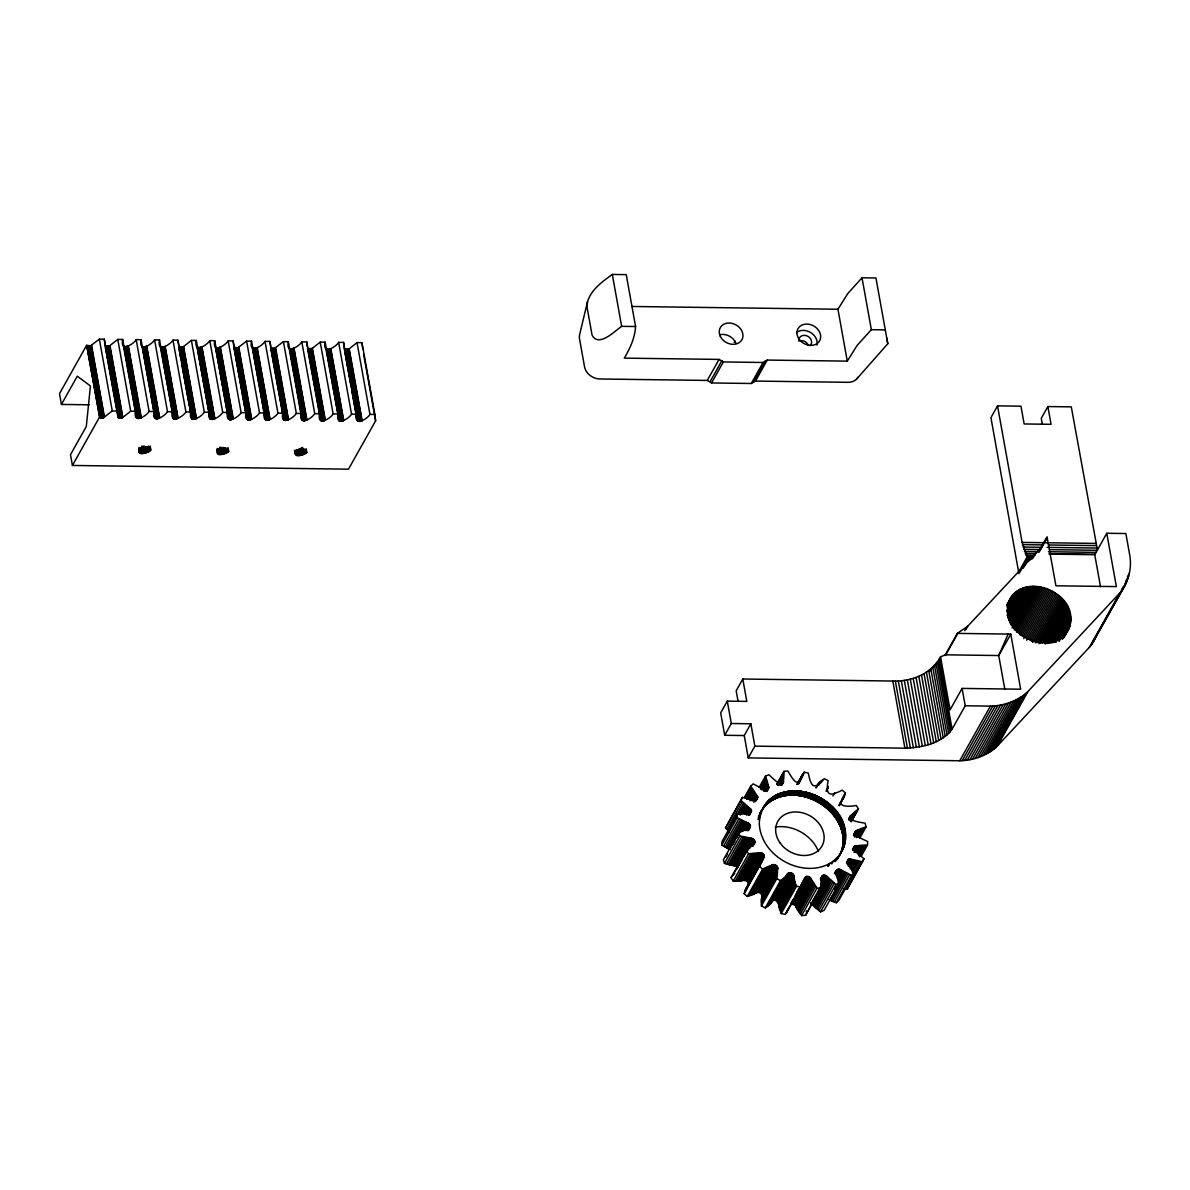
<?xml version="1.0" encoding="UTF-8"?>
<svg xmlns="http://www.w3.org/2000/svg" width="1190" height="1190" viewBox="0 0 1190 1190"><rect width="100%" height="100%" fill="white"/><g stroke="black" fill="none" stroke-linecap="round" stroke-linejoin="round"><path stroke-width="1.5" d="M761.035 811.402C786.917 771.492 859.582 811.803 839.828 854.911M845.555 836.749C847.518 790.963 763.534 768.725 759.279 822.84C759.726 845.926 780.566 864.446 802.462 867.778C812.963 869.473 824.373 867.703 833.074 861.322C836.957 858.481 840.17 854.732 842.327 850.434C844.35 847.771 848.068 829.921 843.189 841.27M776.698 784.18L783.913 771.328L787.884 771.031C794.98 783.124 798.564 788.226 804.172 772.191L808.278 773.039C811.089 787.036 813.9 790.532 824.268 778.677L828.091 780.595C825.503 795.679 829.252 796.809 842.223 790.145L845.391 792.942L839.456 805.526M783.913 771.328C784.493 789.848 779.108 784.24 768.918 774.764L765.468 776.163C772.057 793.566 766.539 791.305 753.24 783.853L750.637 786.248C761.422 800.498 758.67 801.911 742.367 797.434L740.864 800.573C753.924 810.925 755.442 814.153 737.369 814.153L737.131 817.753C750.548 823.867 756.513 826.976 738.737 832.405L739.778 836.079C750.697 837.448 761.645 840.438 747.32 849.02L731.017 877.699L733.233 881.106C746.978 879.321 752.883 879.529 744.107 893.645L747.29 896.442C760.261 889.778 763.995 890.908 761.407 905.992L765.244 907.925L770.525 903.76L787.259 874.07C795.277 868.67 793.626 882.459 796.556 886.223L800.662 887.086C806.24 870.931 809.988 876.346 816.95 888.231L820.922 887.948C820.297 869.741 825.696 874.829 835.916 884.512L839.366 883.099C832.777 865.71 838.295 867.971 851.594 875.409L854.197 873.014C843.413 858.764 846.164 857.365 862.467 861.843L863.97 858.689C850.909 848.336 849.392 845.108 867.465 845.108L867.703 841.523C854.286 835.41 848.321 832.286 866.097 826.871L865.056 823.183C851.386 820.847 844.141 819.553 858.481 808.888L856.264 805.481C850.24 806.761 834.74 807.519 843.546 798.267M761.407 905.992L776.743 878.666C779.331 863.583 775.582 862.452 762.611 869.131L747.29 896.442M1070.792 620.54C1073.514 586.581 1011.991 570.412 1007.499 608.626C1004.777 642.585 1066.3 658.754 1070.792 620.54L1059.055 641.44M788.955 907.36L785.326 914.396L781.22 913.548C780.149 908.312 776.639 893.482 770.525 903.76M730.407 849.645L721.795 845.064L722.033 841.479L737.369 814.153M847.28 361.135L837.953 309.236L847.83 293.484L862.021 277.805L875.944 277.984L887.785 343.761L856.741 378.926A14.176 11.513 29.3 0 1 847.949 382.317L755.471 381.068L751.307 383.492L711.531 382.957L707.277 380.428L600.028 378.985A14.176 11.513 29.3 0 1 589.972 375.356A13.849 11.245 29.3 0 1 584.543 366.817L579.53 338.897A13.849 11.245 29.3 0 1 579.709 334.33L587.518 301.68C591.296 289.393 602.438 281.613 612.314 274.444L626.238 274.637L635.579 326.521C634.939 337.901 630.001 348.477 624.274 358.13L719.072 359.41L723.327 361.953L763.102 362.489L767.267 360.064L847.28 361.135L857.157 345.383L871.363 329.69L885.286 329.883M806.329 912.165L806.493 910.826M744.107 893.645L759.443 866.32C768.205 851.981 762.463 852.114 748.57 853.78L746.353 850.374L747.32 849.02M587.518 301.68L587.057 307.243L592.085 335.163C598.749 347.882 615.126 330.656 621.656 326.343L635.579 326.521M1124.937 585.554L1090.575 645.991L997.324 746.1C987.417 755.65 973.361 760.425 959.75 760.752L748.257 757.911L754.862 746.145L904.906 748.168C921.863 747.707 941.528 743.601 952.104 729.143L965.224 705.774L990.407 706.116C1004.033 705.789 1018.075 701.014 1027.982 691.464L1119.879 592.932C1128.269 583.04 1131.764 569.222 1129.979 556.459L1125.859 533.537L1106.774 533.284L1094.755 554.719L1100.512 586.7M790.904 903.775L795.307 905.248L801.614 915.556L805.585 915.259L821.368 886.327M738.038 701.118L736.179 690.795L742.783 679.014L892.827 681.037C911.421 681.84 931.428 673.823 940.531 656.835L945.321 654.827L957.34 633.392L967.753 626.208L1040.952 547.727L1047.096 537.166L1055.932 585.792L1116.369 586.596L1106.774 533.284M758.908 815.879L758.595 816.771L761.258 811.684M150.595 450.281C141.922 437.905 130.112 462.151 150.595 450.281L149.94 446.681M228.703 451.322C219.555 438.694 208.726 463.237 228.703 451.322L228.049 447.723M306.812 452.379C297.664 439.75 286.85 464.293 306.812 452.379L306.172 448.779M787.259 874.07L785.192 877.164L780.566 880.6L765.244 907.925M1096.332 635.624L1093.104 642.288M940.531 656.835L950.066 709.85L962.1 688.415L1020.678 689.203L1010.786 634.196L1008.123 634.077L998.737 655.541L1004.821 689.322M729.202 831.825L725.528 827.898L742.367 797.434M843.427 888.841L847.146 889.153L863.97 858.689M759.875 813.588L760.589 812.205M839.53 855.461L837.567 858.615M61.434 404.436L77.276 376.219L90.425 385.962L86.32 426.451L70.478 454.684L72.426 465.454L348.492 469.172L375.609 420.829L374.895 414.477L369.956 414.403C367.368 418.984 353.475 427.522 356.479 414.224L351.541 414.165C348.968 418.731 335.074 427.27 338.079 413.971L333.141 413.912C330.567 418.493 316.659 427.017 319.679 413.733L314.74 413.659C312.152 418.24 298.259 426.779 301.263 413.48L296.325 413.421C293.752 417.988 279.858 426.526 282.863 413.242L277.925 413.168C275.351 417.749 261.443 426.288 264.463 412.989L259.524 412.93C256.951 417.497 243.043 426.035 246.047 412.737L241.124 412.677C238.536 417.259 224.642 425.782 227.647 412.499L222.709 412.424C220.135 417.006 206.242 425.544 209.247 412.246L204.308 412.186C201.735 416.753 187.827 425.291 190.846 411.993L185.908 411.933C183.32 416.515 169.426 425.053 172.431 411.755L167.493 411.68C164.919 416.262 151.026 424.8 154.031 411.502L149.092 411.443C146.519 416.009 132.611 424.547 135.63 411.264L130.692 411.19L122.585 417.601L118.658 417.958L104.304 339.209L99.365 339.15L90.574 345.844L86.617 345.323L59.5 393.652L61.434 404.436L89.235 404.808M72.426 465.454L99.544 417.125L103.5 417.645L112.277 410.952L117.215 411.011L118.658 417.958M707.277 380.428L719.072 359.41M710.177 381.529L721.973 360.511M734.126 342.363L734.84 341.099C731.82 336.458 726.079 333.691 720.575 334.539M711.531 382.957L723.327 361.953M751.307 383.492L763.102 362.489M753.344 382.109L765.125 361.091M755.471 381.068L767.267 360.064M742.783 679.014L746.814 701.401L727.283 701.133L720.679 712.899L724.71 735.271L744.241 735.539L750.845 723.773L731.314 723.505L724.71 735.271M725.528 827.898L740.864 800.573M744.315 797.493L750.637 786.248M726.822 829.415L742.158 802.09M745.981 797.612L751.396 787.973M728.042 830.724L743.378 803.399M746.755 799.13L752.169 789.491M721.795 845.064L737.131 817.753M739.124 814.153L744.524 804.5M748.436 798.832L752.943 790.8M740.165 815.061L745.58 805.407M750.072 798.341L753.687 791.915M723.475 846.239L738.812 818.913M742.902 812.577L746.502 806.136M749.849 800.855L754.356 792.823M743.691 813.127L747.305 806.701M725.037 847.206L740.359 819.88M751.351 799.977L754.966 793.552M744.33 813.529L747.93 807.103M759.146 787.423L765.468 776.163M751.857 800.513L755.457 794.087M744.791 813.796L748.406 807.37M745.089 813.945L748.793 807.564L745.178 813.99M752.229 800.885L755.843 794.459M753.463 799.561L756.081 794.667M760.217 787.572L765.631 777.933M726.45 847.994L741.787 820.669M746.755 812.681L749.447 807.861M754.029 800.007L756.736 795.188M760.47 789.149L765.884 779.51M746.457 814.674L750.057 808.248M753.597 802.149L757.197 795.723M727.715 848.604L743.036 821.293M746.978 815.165L750.593 808.739M754.862 801.123L757.569 796.303M761.689 788.94L766.196 780.893M755.1 801.733L757.807 796.913M728.801 849.08L744.122 821.755M748.317 814.109L751.024 809.289M756.111 800.751L757.911 797.538M762.046 790.13L766.553 782.098M738.737 832.405L723.416 859.73L724.442 863.405L738.544 866.766M748.629 814.704L751.336 809.884M730.601 847.816L745.029 822.097M748.822 815.329L751.53 810.509M763.311 789.535L766.925 783.109M725.766 857.172L727.566 853.959M732.981 844.32L734.78 841.107M736.58 837.894L740.195 831.453M749.7 814.942L751.574 811.119M740.329 831.959L745.743 822.32M763.668 790.353L767.267 783.927M741.742 830.501L746.249 822.454M763.98 790.978L767.595 784.552M746.561 822.528L742.054 830.561L746.665 822.543M764.233 791.424L767.833 784.998M765.304 790.071L768.011 785.251M724.442 863.405L739.778 836.079M742.857 830.68L747.365 822.647M765.363 790.16L768.071 785.341M765.765 790.725L768.472 785.906M744.434 829.311L748.049 822.885M766.062 791.32L768.77 786.501M745.074 829.638L748.688 823.212M767.134 790.339L768.933 787.125M726.361 864.104L741.697 836.778M767.044 791.543L768.963 787.75M745.654 830.07L749.269 823.644M746.145 830.59L749.76 824.164M747.439 829.549L750.146 824.73M728.102 864.639L743.423 837.314M747.707 830.159L750.414 825.339M747.841 830.784L750.548 825.964M748.614 830.382L750.414 827.169M729.634 865.026L744.97 837.715M760.157 813.038L763.876 806.404M730.987 865.294L746.309 837.983M759.488 814.436L765.289 804.351M763.117 808.308L766.241 803.131M758.298 817.649L760.856 812.859M764.084 807.088L767.074 802.179M777.159 784.195L783.466 772.95M758.744 817.456L760.484 814.049M764.917 806.151L767.714 801.495M732.118 865.457L747.454 838.147M758.521 818.378L760.231 814.957M765.572 805.466L768.368 800.825M777.754 784.076L783.169 774.437M758.313 819.3L760.023 815.879M766.241 804.812L769.052 800.171M758.253 819.613L759.83 816.801M766.925 804.157L769.528 799.754M777.591 785.415L783.005 775.761M767.401 803.741L770.004 799.338M733.04 865.547L748.376 838.236M767.892 803.339L770.748 798.728M778.424 784.984L782.946 776.951M768.636 802.729L771.239 798.341M733.769 865.576L749.09 838.266M769.142 802.343L771.492 798.148M779.346 784.374L782.961 777.948M769.394 802.149L772.013 797.761M734.275 865.576L749.596 838.251M769.915 801.777L772.533 797.389M779.42 785.207L783.02 778.781M734.572 865.547L749.998 838.221M770.451 801.42L773.069 797.032M770.986 801.063L773.336 796.854M780.417 784.255L783.124 779.435M771.254 800.885L773.887 796.512M780.521 784.716L783.213 779.896M735.331 865.457L750.667 838.132M771.804 800.543L774.437 796.17M780.625 785.088L783.332 780.268M772.355 800.216L774.72 796.006M736.015 865.487L751.351 838.162M772.637 800.052L775.285 795.693M781.741 784.106L783.541 780.893M773.217 799.74L775.568 795.53M773.5 799.576L775.85 795.381M781.83 784.731L783.63 781.518M736.714 865.651L752.05 838.325M773.783 799.427L776.43 795.069M781.77 785.326L783.57 782.113M774.378 799.13L776.728 794.92M774.66 798.981L777.025 794.786M737.384 865.918L752.72 838.593M774.958 798.847L777.62 794.504M775.568 798.564L777.918 794.355M748.272 847.86L732.936 875.186L734.721 873.46M775.865 798.431L778.23 794.221M738.008 866.29L753.33 838.98M776.178 798.297L778.528 794.087M736.565 869.414L741.98 859.76M743.78 856.547L749.194 846.908M776.475 798.163L779.138 793.834M747.35 850.954L750.057 846.135M777.1 797.91L779.45 793.715M748.465 849.08L753.88 839.441M777.397 797.791L779.762 793.596M777.71 797.672L780.075 793.477M1049.55 549.661L1097.492 550.301L1071.283 406.861L1047.869 406.549L1051.068 424.309L1024.144 423.952L1020.946 406.177L997.532 405.864L990.928 417.63L1018.952 573.803M749.715 848.291L754.326 839.976M778.037 797.553L780.387 793.358M778.349 797.449L780.7 793.239M778.662 797.33L781.339 793.016M751.961 845.391L754.668 840.571M779.301 797.121L781.666 792.912M779.629 797.017L781.979 792.808M752.184 846.016L754.891 841.196M779.941 796.913L782.306 792.704M753.166 845.034L754.966 841.806M780.268 796.809L782.633 792.614M733.233 881.106L748.57 853.78M753.106 845.629L754.921 842.416M780.595 796.72L782.961 792.51M752.928 846.194L754.728 842.981M780.923 796.631L783.288 792.421M781.25 796.527L783.615 792.332M781.592 796.452L783.942 792.243M781.919 796.363L784.269 792.153M782.246 796.274L784.612 792.079M782.589 796.199L784.939 791.99M735.197 881.269L750.518 853.944M782.916 796.125L785.281 791.915M783.258 796.05L785.608 791.841M783.6 795.976L785.95 791.766M783.927 795.902L786.293 791.707M784.269 795.842L786.635 791.633M784.612 795.783L786.977 791.573M736.922 881.314L752.259 854.004M784.954 795.723L787.319 791.514M785.296 795.664L787.661 791.454M785.653 795.604L788.003 791.409M785.995 795.56L788.345 791.35M786.337 795.5L788.702 791.305M738.455 881.284L753.776 853.959M786.694 795.456L789.044 791.261M787.036 795.411L789.401 791.216M787.378 795.366L789.743 791.172M739.749 881.165L755.07 853.855M787.735 795.337L790.101 791.127M788.092 795.292L790.443 791.097M788.434 795.262L790.8 791.067M788.791 795.232L791.157 791.038M740.82 881.016L756.156 853.706M789.149 795.203L791.499 791.008M789.505 795.188L791.856 790.978M741.682 880.838L757.019 853.527M789.863 795.158L792.213 790.963M742.337 880.674L757.673 853.349M790.22 795.143L792.57 790.934M790.577 795.128L792.927 790.919M742.783 880.511L758.461 853.052L743.14 880.377M790.934 795.113L793.284 790.919M796.928 784.403L802.343 774.764M797.285 784.284L803.161 773.515M743.691 880.094L759.027 852.784M791.291 795.098L793.641 790.904M797.865 783.436L804.172 772.191M791.648 795.098L793.998 790.889M797.836 784.046L800.543 779.227M744.33 879.945L759.651 852.62M792.005 795.098L794.37 790.889M798.654 783.243L800.468 779.941M792.361 795.084L794.727 790.889M798.654 783.868L800.468 780.655M745 879.901L760.336 852.59M792.718 795.084L795.084 790.889M793.09 795.098L795.441 790.889M745.699 879.99L761.035 852.665M793.447 795.098L795.812 790.904M793.819 795.113L796.17 790.904M746.383 880.198L761.719 852.873M794.176 795.113L796.541 790.919M794.533 795.128L796.898 790.934M794.905 795.158L797.255 790.948M747.037 880.511L762.374 853.185M795.262 795.173L797.627 790.963M747.632 880.927L762.968 853.602M795.634 795.203L797.984 790.993M795.991 795.218L798.356 791.023M748.138 881.418L763.474 854.108M796.363 795.247L798.713 791.053M796.72 795.277L799.085 791.082M797.092 795.322L799.442 791.112M748.555 881.983L763.876 854.658M797.449 795.351L799.814 791.157M748.837 882.593L764.173 855.268M797.821 795.396L800.186 791.186M745.446 889.346L761.779 860.177M744.955 890.566L764.337 855.893M798.193 795.441L800.543 791.231M744.509 891.994L764.367 856.517M798.55 795.485L800.915 791.276M748.317 885.42L764.248 857.098M798.921 795.53L801.272 791.32M799.278 795.575L801.644 791.38M799.65 795.634L802.015 791.424M800.022 795.693L802.372 791.484M800.379 795.753L802.744 791.543M800.751 795.812L803.101 791.603M801.123 795.872L803.473 791.677M801.48 795.946L803.845 791.737M801.852 796.006L804.202 791.811M802.209 796.08L804.574 791.886M802.581 796.155L804.931 791.96M802.952 796.244L805.303 792.034M803.309 796.318L805.675 792.109M803.681 796.408L806.032 792.198M804.038 796.482L806.404 792.287M804.41 796.571L806.761 792.376M749.09 896.055L764.426 868.745M804.767 796.675L807.132 792.466M805.139 796.764L807.489 792.555M805.496 796.854L807.861 792.659M750.667 895.624L766.003 868.298M805.853 796.958L808.218 792.763M806.225 797.062L808.575 792.852M806.582 797.166L808.947 792.957M752.02 895.148L767.357 867.822M806.954 797.27L809.304 793.075M807.311 797.389L809.661 793.18M753.151 894.672L768.472 867.361M807.668 797.493L810.033 793.299M808.025 797.612L810.39 793.403M754.058 894.211L769.38 866.9M808.382 797.731L810.747 793.522M754.772 893.794L770.094 866.484M808.754 797.85L811.104 793.656M755.293 893.437L770.614 866.112M755.635 893.155L771.224 865.591M809.111 797.969L811.461 793.775M756.305 892.485L771.641 865.16M809.468 798.103L811.818 793.894M756.825 892.143L772.146 864.818M809.825 798.222L812.175 794.027M757.405 891.92L772.741 864.595M810.182 798.356L812.532 794.161M815.983 787.869L818.497 783.436M816.28 787.646L818.988 782.827M758.06 891.801L773.396 864.49M810.539 798.49L812.889 794.295M817.827 785.311L819.642 782.098M818.675 784.522L820.475 781.309M758.744 891.816L774.08 864.505M810.881 798.624L813.246 794.429M811.238 798.773L813.603 794.563M818.809 785.281L821.516 780.462M759.443 891.95L774.779 864.639M811.595 798.907L813.96 794.712M811.952 799.055L814.302 794.846M820.981 782.782L822.781 779.569M760.127 892.202L775.449 864.877M812.294 799.204L814.659 794.994M812.651 799.353L815.016 795.143M760.752 892.559L776.088 865.234M812.993 799.502L815.358 795.292M813.35 799.65L815.715 795.456M761.317 893.006L776.654 865.695M813.692 799.814L816.057 795.604M814.049 799.963L816.4 795.768M761.793 893.541L777.115 866.216M814.391 800.126L816.742 795.932M814.734 800.29L817.099 796.095M762.15 894.121L777.486 866.796M815.076 800.454L817.441 796.259M762.388 894.731L777.725 867.406M815.418 800.632L817.783 796.422M762.507 895.356L777.829 868.031M762.478 895.966L777.799 868.641M815.76 800.796L818.125 796.601M761.704 897.781L777.65 869.221M816.102 800.974L818.467 796.764M761.526 898.361L776.862 871.05M761.347 899.149L776.683 871.824M816.444 801.153L818.809 796.943M761.198 900.116L776.534 872.806M816.786 801.331L819.136 797.121M761.109 901.291L776.445 873.981M817.114 801.51L819.479 797.3M817.456 801.688L819.806 797.479M761.094 902.66L776.43 875.349M817.783 801.867L820.148 797.672M818.125 802.06L820.475 797.85M761.184 904.236L776.52 876.911M818.452 802.253L820.817 798.044M818.78 802.447L821.145 798.237M819.107 802.64L821.472 798.431M826.5 789.684L828.3 786.471M819.449 802.834L821.799 798.624M826.351 790.651L828.151 787.438M819.761 803.027L822.126 798.832M826.172 791.439L827.972 788.226M820.089 803.235L822.454 799.025M820.416 803.428L822.781 799.234M820.743 803.637L823.093 799.427M821.055 803.845L823.42 799.635M821.383 804.053L823.733 799.844M821.695 804.261L824.06 800.067M822.007 804.485L824.373 800.275M822.335 804.693L824.685 800.498M822.647 804.916L824.997 800.706M822.945 805.139L825.31 800.93M823.257 805.347L825.622 801.153M766.717 907.018L782.053 879.693M823.569 805.585L825.934 801.376M823.882 805.809L826.232 801.599M1047.869 406.549L1041.265 418.315L1042.232 423.64M767.981 906.125L783.318 878.815M824.179 806.032L826.544 801.822M824.477 806.27L826.842 802.06M769.023 905.278L784.359 877.967M769.87 904.489L785.192 877.164M824.789 806.493L827.139 802.298M825.087 806.731L827.437 802.521M771.016 903.15L788.048 873.192M825.384 806.969L827.734 802.759M773.262 900.205L788.598 872.895M825.682 807.207L828.032 802.997M773.887 900.027L789.223 872.716M825.964 807.445L828.329 803.235M826.262 807.683L828.627 803.488M774.556 899.967L789.892 872.642M832.926 796.006L834.74 792.793M826.544 807.921L828.909 803.726M775.255 900.027L790.577 872.716M826.842 808.174L829.192 803.964M827.124 808.427L829.49 804.217M775.939 900.205L791.276 872.895M827.407 808.664L829.772 804.47M827.69 808.917L830.055 804.723M776.609 900.503L791.93 873.192M827.972 809.17L830.337 804.976M828.255 809.423L830.605 805.228M777.204 900.904L792.54 873.579M828.523 809.691L830.888 805.481M828.805 809.944L831.155 805.734M777.739 901.38L793.075 874.07M829.073 810.197L831.438 806.002M778.171 901.931L793.507 874.62M829.341 810.464L831.706 806.255M829.609 810.732L831.974 806.523M778.483 902.526L793.819 875.215M829.876 811L832.241 806.79M830.144 811.253L832.494 807.058M778.677 903.15L794.013 875.84M778.736 903.775L794.057 876.45M830.397 811.52L832.762 807.326M778.617 904.727L793.983 877.06M830.665 811.803L833.015 807.593M778.617 905.188L793.953 877.878M830.918 812.071L833.283 807.861M778.662 905.843L793.998 878.518M831.17 812.339L833.536 808.144M831.423 812.621L833.788 808.412M778.781 906.676L794.117 879.351M831.676 812.889L834.041 808.694M831.929 813.172L834.279 808.962M778.989 907.687L794.325 880.377M832.167 813.454L834.532 809.245M832.42 813.722L834.77 809.527M779.316 908.892L794.652 881.582M832.658 814.005L835.008 809.81M832.896 814.287L835.246 810.093M833.134 814.585L835.484 810.375M779.777 910.276L795.113 882.965M841.791 799.382L845.391 792.942M833.357 814.867L835.722 810.658M839.381 804.38L841.181 801.168M833.595 815.15L835.96 810.955M839.218 805.362L845.004 794.593M833.818 815.448L836.183 811.238M839.129 805.66L844.543 796.021M834.056 815.73L836.406 811.535M780.417 911.837L795.738 884.512M834.279 816.028L836.63 811.818M834.502 816.31L836.853 812.116M834.711 816.608L837.076 812.413M834.934 816.905L837.284 812.696M835.142 817.203L837.507 812.993M781.22 913.548L796.556 886.223M835.365 817.5L837.715 813.291M835.573 817.798L837.924 813.603M835.782 818.095L838.132 813.9M835.975 818.408L838.34 814.198M836.183 818.705L838.534 814.495M836.377 819.003L838.742 814.808M836.57 819.315L838.935 815.105M836.763 819.613L839.129 815.418M836.957 819.925L839.322 815.715M796.631 892.783L798.431 889.555M803.845 879.916L805.645 876.703M837.15 820.237L839.5 816.028M790.829 903.701L792.644 900.22M795.351 895.401L804.366 879.232M837.329 820.535L839.694 816.34M790.77 904.147L793.596 898.956M794.37 897.721L806.225 876.45M837.522 820.847L839.872 816.652M785.326 914.396L804.157 880.645M837.701 821.159L840.051 816.95M786.337 913.072L806.865 876.316M837.879 821.472L840.229 817.262M792.228 903.627L807.549 876.316M838.043 821.784L840.408 817.575M838.221 822.097L840.586 817.887M838.385 822.409L840.75 818.199M792.912 903.731L808.248 876.42M838.563 822.721L840.914 818.527M838.727 823.034L841.077 818.839M793.596 903.969L808.932 876.643M838.876 823.361L841.241 819.151M839.039 823.673L841.404 819.464M839.203 823.986L841.553 819.791M794.236 904.296L809.572 876.985M839.352 824.313L841.702 820.103M839.5 824.625L841.851 820.431M794.816 904.742L810.152 877.417M839.649 824.953L841.999 820.743M839.783 825.265L842.148 821.07M795.307 905.248L810.643 877.923M839.932 825.592L842.297 821.383M840.066 825.92L842.431 821.71M840.2 826.232L842.565 822.037M795.693 905.813L811.03 878.503M840.333 826.559L842.698 822.35M840.467 826.886L842.832 822.677M795.961 906.423L811.297 879.113M840.601 827.199L842.951 823.004M840.72 827.526L843.07 823.331M796.125 907.152L811.431 879.737M796.199 907.42L811.535 880.109M840.839 827.853L843.204 823.644M796.363 907.881L811.699 880.57M840.958 828.181L843.308 823.971M841.077 828.508L843.427 824.298M796.631 908.52L811.952 881.21M841.181 828.835L843.546 824.625M929.94 671.011L931.681 667.932M841.285 829.162L843.65 824.953M841.404 829.49L843.755 825.28M797.017 909.324L812.354 882.013M841.509 829.817L843.859 825.607M841.598 830.144L843.963 825.934M841.702 830.471L844.052 826.262M841.791 830.798L844.156 826.589M848.619 819.003L850.419 815.79M797.568 910.305L812.904 882.98M841.88 831.126L844.245 826.916M849.05 818.586L850.85 815.373M934.15 666.787L935.92 663.633M841.97 831.453L844.335 827.243M848.678 819.88L851.386 815.061M842.059 831.78L844.409 827.571M842.223 832.435L844.498 827.898M849.273 819.672L852.07 814.823M842.297 832.762L844.647 828.567M849.63 819.538L852.337 814.719M798.282 911.421L813.603 884.096M842.371 833.089L844.721 828.894M850.047 819.33L852.754 814.51M842.431 833.416L844.796 829.222M850.612 819.018L853.319 814.198M842.505 833.759L844.87 829.549M842.565 834.086L844.93 829.876M850.389 820.163L853.989 813.737M842.624 834.413L844.989 830.204M799.174 912.685L814.51 885.36M842.743 835.068L845.049 830.531M850.27 821.174L854.777 813.127M842.788 835.395L845.153 831.2M851.133 820.401L855.64 812.354M842.847 835.722L845.198 831.527M851.148 821.041L856.562 811.402M842.892 836.049L845.242 831.855M851.207 821.502L857.514 810.256M842.922 836.377L845.287 832.182M851.266 821.755L858.481 808.888M843.011 837.031L845.331 832.509M843.041 837.358L845.391 833.164M800.29 914.069L815.611 886.743M843.07 837.701L845.421 833.491M945.351 655.601L957.98 633.095M820.386 878.889L822.201 875.676M843.115 838.34L845.45 833.818M843.145 838.667L845.495 834.473M820.922 878.577L822.721 875.364M827.972 866.38L829.549 863.583M843.175 839.322L845.51 834.8M820.624 879.975L823.331 875.156M828.255 866.216L829.832 863.419M843.175 839.649L845.54 835.454M843.189 840.304L845.555 835.767M821.279 879.886L823.986 875.067M843.189 840.631L845.555 836.421M801.614 915.556L816.95 888.231M843.189 841.598L845.54 837.388M821.978 879.931L824.685 875.111M843.16 842.237L845.525 837.715M843.115 842.877L845.495 838.355M843.07 843.517L845.465 838.995M821.769 881.701L825.369 875.26M831.765 863.925L833.342 861.129M843.011 844.156L845.406 839.634M842.936 844.781L845.331 840.274M842.847 845.421L845.257 840.899M820.639 885.182L826.039 875.543M842.758 846.045L845.168 841.523M842.58 846.968L845.064 842.148M834.666 861.471L836.228 858.659M842.461 847.592L844.885 843.085M810.836 904.117L814.034 898.42M814.451 897.691L826.663 875.914M834.889 861.248L836.912 858.005M842.237 848.515L844.736 843.695M835.202 861.515L837.76 857.083M841.91 849.72L844.513 844.617M964.718 630.655L966.518 627.442M839.366 883.099L824.045 910.424L820.579 911.837L811.877 903.701L827.214 876.375M836.228 860.34L838.578 856.145M841.523 850.909L844.171 845.822M805.585 915.259L820.922 887.948M836.421 860.102L839.545 854.926M840.988 852.367L843.784 846.997M965.953 629.421L967.753 626.208M837.373 858.868L843.219 848.455M812.324 904.236L827.66 876.926M812.666 904.831L828.002 877.506M812.725 904.921L828.047 877.595M812.889 905.173L828.225 877.863M813.201 905.59L828.523 878.28M853.766 833.982L855.565 830.769M813.663 906.155L828.984 878.845M853.438 835.335L856.145 830.516M854.078 835.202L856.785 830.382M814.287 906.854L829.623 879.544M854.762 835.202L857.573 830.367M854.256 836.778L857.871 830.352M854.747 836.719L858.362 830.278M815.12 907.687L830.442 880.362M834.413 873.609L836.228 870.396M834.785 873.148L836.585 869.92M855.432 836.585L859.031 830.159M835.261 872.761L837.061 869.548M835.811 872.493L837.626 869.28M856.264 836.362L859.879 829.936M816.147 908.61L831.483 881.284M835.544 873.936L838.251 869.116M836.228 873.906L838.935 869.087M856.369 837.656L860.876 829.623M836.02 875.602L839.619 869.161M857.499 837.21L862.021 829.162M817.396 909.621L832.732 882.311M836.704 875.795L840.304 869.369M858.764 836.6L863.271 828.567M837.358 876.123L840.958 869.682M852.531 849.333L854.346 846.12M859.24 837.448L864.639 827.809M853.081 849.035L854.881 845.822M837.046 878.146L841.553 870.098M818.869 910.707L834.205 883.382M852.799 850.463L855.506 845.644M859.775 838.117L866.097 826.871M838.459 877.03L842.074 870.604M846.507 862.482L848.321 859.269M853.468 850.404L856.175 845.584M838.534 877.104L842.148 870.678M847.102 862.244L848.916 859.031M838.772 877.313L842.386 870.887M854.167 850.463L856.86 845.644M838.295 879.261L842.803 871.214M846.864 863.747L849.556 858.927M820.579 911.837L835.916 884.512M847.548 863.761L850.255 858.942M853.944 852.248L857.663 845.852M837.998 881.299L843.413 871.66M855.268 850.731L857.975 845.911M848.232 863.895L850.939 859.076M854.881 852.412L858.481 845.986M834.696 889.376L836.496 886.163M837.909 883.441L844.231 872.181M848.009 865.755L851.624 859.329M855.595 852.486L859.21 846.06M848.649 866.112L852.352 859.73M856.532 852.546L860.132 846.105M828.894 899.506L829.921 900.101L845.257 872.776M849.02 866.305L852.635 859.879M849.526 866.528L853.126 860.102M857.648 852.531L861.248 846.105M829.921 900.101L831.17 900.741L846.507 873.43M850.225 866.796L853.825 860.37M858.05 854.063L862.557 846.016M850.24 868.7L854.747 860.668M831.17 900.741L832.643 901.41L847.979 874.1M858.63 855.491L864.029 845.837M851.356 869.012L855.863 860.98M1018.7 571.988L1027.089 557.024L1022.106 542.417L997.532 405.864M859.359 856.8L865.68 845.54M832.643 901.41L834.339 902.08L849.675 874.769M851.802 870.916L857.216 861.277M1019.845 572.226L1027.773 558.11L1027.089 557.024M861.158 856.354L867.465 845.108M852.457 872.776L858.764 861.53M1023.341 568.165L1028.428 559.107L1027.773 558.11M834.339 902.08L836.273 902.734L851.594 875.409M860.519 861.724L838.876 900.339L836.273 902.734M847.146 889.153L862.467 861.843M1007.008 604.431L1011.738 596.22M1006.904 605.264L1012.556 595.178M1007.112 605.427L1013.434 594.182M1007.157 606.082L1014.371 593.23M1007.246 606.796L1015.368 592.337M1039.138 550.94L1040.952 547.727M1007.409 607.569L1016.424 591.49M1039.361 550.94L1047.096 537.166M1038.751 552.249L1046.873 537.776M1007.603 608.388L1017.524 590.701M1039.733 550.985L1046.055 539.739M1006.963 610.872L1018.685 589.972M1007.275 611.809L1019.904 589.303M1007.633 612.805L1021.154 588.693M1007.127 615.468L1022.463 588.158M1007.573 616.598L1023.802 587.667M1008.049 617.788L1025.17 587.25M1008.555 619.038L1026.583 586.893M1009.09 620.362L1028.026 586.611M1009.655 621.745L1029.499 586.387M1010.25 623.203L1030.986 586.239M1010.86 624.735L1032.504 586.164M1012.378 624.72L1034.021 586.149M1012.125 627.978L1035.568 586.209M1013.672 628.112L1037.115 586.328M1014.311 629.912L1038.662 586.521M1015.873 630.164L1040.224 586.774M1016.513 632.098L1041.771 587.101M1018.06 632.485L1043.318 587.488M1019.607 632.946L1044.85 587.949M1020.217 635.073L1046.367 588.47M1021.719 635.653L1047.869 589.05M1023.207 636.308L1049.357 589.705M1023.757 638.614L1050.815 590.404M1026.092 637.78L1052.243 591.177M1026.598 640.205L1053.641 591.995M959.75 760.752L990.407 706.116M1028.859 639.476L1055.009 592.873M962.13 760.707L992.787 706.072M1030.183 640.399L1056.333 593.795M964.629 760.529L995.286 705.893M1031.462 641.38L1057.612 594.777M1032.712 642.407L1058.862 595.803M967.202 760.202L997.86 705.566M1034.794 641.871L1060.052 596.874M969.85 759.741L1000.507 705.105M1035.94 642.972L1061.197 597.975M972.527 759.131L1003.185 704.495M1037.933 642.526L1062.283 599.135M1038.959 643.716L1063.31 600.325M975.22 758.402L1005.877 703.766M1040.833 643.329L1064.291 601.545M977.897 757.554L1008.555 702.918M1042.648 642.987L1065.199 602.809M980.53 756.587L1011.202 701.951M1044.404 642.66L1066.047 604.089M1045.192 643.969L1066.835 605.398M983.104 755.531L1013.761 700.895M1046.813 643.686L1067.564 606.736M985.588 754.371L1016.245 699.72M1048.375 643.433L1068.204 608.075M987.953 753.121L1018.61 698.485M1049.848 643.195L1068.784 609.444M990.184 751.812L1020.841 697.162M1051.261 642.972L1069.304 610.827M992.252 750.429L1022.924 695.793M1052.6 642.749L1069.736 612.21M994.141 749.016L1024.813 694.38M1053.864 642.54L1070.093 613.609M995.837 747.573L1026.509 692.922M1055.054 642.317L1070.39 615.007M997.324 746.1L1027.982 691.464M1056.17 642.109L1070.598 616.39M1058.118 640.279L1070.732 617.788M1059.07 640.056L1070.807 619.172M1061.673 637.974L1070.688 621.894M1062.417 637.706L1070.524 623.233M1062.12 639.149L1070.286 624.557M1062.759 638.703L1069.974 625.851M1063.919 637.2L1069.572 627.115M1063.696 638.004L1069.111 628.365M1127.466 576.704L1129.265 573.491M1125.918 580.869L1128.626 576.049M1089.222 647.568L1119.879 592.932M1121.545 589.794L1123.36 586.581M1125.16 583.368L1127.867 578.548M1090.575 645.991L1126.989 580.988M1091.87 644.236L1126.008 583.323M1010.786 634.196L998.737 655.541L945.321 654.827M731.017 877.699L731.984 876.331M118.42 417.839L105.285 345.903L109.673 345.799L117.765 339.388L122.704 339.462L136.82 418.092M122.704 339.462C119.699 352.746 133.592 344.222 136.181 339.641L141.104 339.7L155.221 418.345M141.104 339.7C138.1 352.999 152.008 344.46 154.581 339.879L159.519 339.953L173.621 418.582M159.519 339.953C156.678 353.356 170.244 344.594 172.981 340.132L177.92 340.206L192.036 418.835M179.11 347.034L183.29 346.796L191.382 340.385L196.32 340.444L210.437 419.073M196.32 340.444C193.316 353.742 207.209 345.204 209.797 340.623L214.736 340.697L228.837 419.326M214.736 340.697C211.894 354.099 225.46 345.338 228.197 340.875L233.136 340.935L247.252 419.579M246.88 419.282L233.865 347.301L237.821 347.822L246.598 341.128L251.536 341.188L265.891 419.936M251.536 341.188C248.532 354.486 262.425 345.948 265.013 341.366L269.952 341.441L284.306 420.189M283.696 419.772L270.666 347.792L274.622 348.313L283.413 341.619L288.352 341.679L302.453 420.323M288.352 341.679C285.332 354.977 299.24 346.439 301.814 341.857L306.752 341.932L320.869 420.561M307.585 348.462L312.122 348.521L320.214 342.11L325.153 342.17L339.269 420.814M325.153 342.17C322.148 355.468 336.041 346.93 338.629 342.363L343.568 342.423L357.669 421.052M344.55 349.116L348.923 349.027L357.03 342.601L361.968 342.675L374.895 414.477M631.667 306.47L837.953 309.236M1022.106 542.417L1095.856 543.413M1022.537 544.618L1042.827 544.901M1048.345 544.975L1096.288 545.615M1023.102 547.043L1041.548 547.296M1047.081 547.37L1096.868 548.04M1023.742 549.304L1040.328 549.527M1024.426 551.416L1039.182 551.61M1048.405 551.729L1096.347 552.383M1025.17 553.335L1036.237 553.484M1049.149 553.662L1095.246 554.272M1049.238 554.109L1094.755 554.719M1025.958 555.061L1035.181 555.195M1026.806 556.593L1034.169 556.697M1027.625 557.917L1033.158 557.991M1028.339 559.003L1032.042 559.062M957.34 633.392L1008.123 634.077M776.743 878.666L780.566 880.6M810.717 902.853L811.877 903.701M1029.781 560.668L1028.428 559.107M759.443 866.32L762.611 869.131M178.917 346.9L177.92 340.206M215.464 347.049L228.376 418.85M160.248 346.32L173.428 418.449M105.032 345.576L104.304 339.209M887.785 343.761L886.743 338.005M139.022 447.38L140.004 452.78M962.1 688.415L965.224 705.774M939.445 658.754L952.104 729.143M938.613 660.123L951.271 730.467M937.423 661.789L950.066 732.014M936.054 663.499L948.653 733.516M934.477 665.225L947.032 735.004M932.722 666.98L945.217 736.446M862.021 277.805L871.363 329.69M930.788 668.721L943.224 737.83M928.691 670.431L941.052 739.168M926.43 672.082L938.732 740.433M924.035 673.659L936.262 741.623M921.506 675.102L933.674 742.739M918.859 676.411L930.967 743.75M916.092 677.512L928.17 744.687M913.221 678.389L925.299 745.52M910.276 679.118L922.354 746.234M907.301 679.728L919.379 746.859M904.296 680.219L916.374 747.35M901.291 680.606L913.37 747.736M898.301 680.873L910.38 748.004M895.341 681.022L907.42 748.138M892.827 681.037L904.906 748.168M750.845 723.773L754.862 746.145M744.241 735.539L748.257 757.911M727.283 701.133L731.314 723.505M612.314 274.444L621.656 326.343M363.664 354.412L375.609 420.829M357.03 342.601L369.956 414.403M349.22 348.849L362.147 420.65M348.923 349.027L361.849 420.829M348.596 349.176L361.522 420.977M348.239 349.31L361.165 421.111M347.867 349.414L360.793 421.215M347.48 349.503L360.406 421.305M347.093 349.562L360.005 421.364M346.707 349.592L359.618 421.394M346.32 349.607L359.231 421.409M345.948 349.592L358.874 421.394M345.606 349.548L358.517 421.349M345.279 349.473L358.205 421.275M344.996 349.369L357.922 421.171M344.401 348.953L357.476 420.918M344.609 350.574L351.08 386.482M351.719 390.067L357.208 420.591M338.629 342.363L351.541 414.165M330.82 348.611L343.746 420.412M330.522 348.774L343.449 420.576M330.195 348.923L343.122 420.724M329.838 349.057L342.765 420.858M329.466 349.161L342.393 420.963M329.08 349.25L342.006 421.052M328.693 349.31L341.604 421.111M328.291 349.354L341.218 421.156M327.904 349.354L340.831 421.156M327.548 349.339L340.459 421.141M327.205 349.295L340.117 421.096M326.878 349.22L339.805 421.022M326.596 349.131L339.522 420.933M325.882 348.536L339.061 420.665M320.214 342.11L333.141 413.912M312.42 348.358L325.331 420.159M312.122 348.521L325.034 420.323M311.795 348.685L324.706 420.472M311.438 348.804L324.349 420.606M311.066 348.923L323.978 420.724M310.679 349.012L323.591 420.814M310.278 349.072L323.204 420.873M309.891 349.101L322.817 420.903M309.504 349.116L322.43 420.918M309.132 349.101L322.059 420.888M308.79 349.042L321.716 420.844M308.478 348.982L321.389 420.784M308.195 348.878L321.107 420.68M307.481 348.298L320.66 420.427M301.814 341.857L314.74 413.659M294.019 348.105L306.931 419.906M293.722 348.283L306.633 420.085M293.38 348.432L306.306 420.234M293.038 348.566L305.949 420.368M292.651 348.67L305.577 420.472M292.264 348.759L305.19 420.561M291.877 348.819L304.804 420.62M291.49 348.863L304.402 420.665M291.104 348.863L304.015 420.665M290.732 348.849L303.658 420.65M290.39 348.804L303.301 420.606M290.077 348.73L302.989 420.531M289.78 348.64L302.706 420.442M289.081 348.045L302.096 420.025M305.711 449.389L306.351 452.988M305.042 449.984L305.696 453.569M303.867 448.719L304.848 454.119M283.413 341.619L296.325 413.421M302.558 447.395L303.852 454.58M301.442 447.767L302.736 454.967M300.594 449.85L301.561 455.235M299.389 450.013L300.356 455.398M298.214 450.058L299.181 455.443M297.098 449.984L298.08 455.368M296.102 449.79L297.084 455.175M295.581 451.278L296.236 454.878M294.912 450.876L295.566 454.461M294.451 450.385L295.105 453.985M275.604 347.867L288.53 419.668M275.307 348.03L288.233 419.832M274.979 348.179L287.906 419.981M274.622 348.313L287.549 420.115M274.25 348.432L287.177 420.234M273.864 348.506L286.79 420.308M273.477 348.581L286.388 420.382M273.075 348.611L286.002 420.412M272.703 348.625L285.615 420.412M272.332 348.596L285.243 420.397M271.989 348.551L284.901 420.353M271.662 348.477L284.589 420.278M270.933 348.135L284.053 420.07M265.013 341.366L277.925 413.168M257.204 347.614L270.13 419.416M256.906 347.778L269.833 419.579M256.579 347.941L269.49 419.743M256.222 348.075L269.148 419.862M255.85 348.179L268.762 419.981M255.463 348.268L268.375 420.07M255.062 348.328L267.988 420.13M254.675 348.358L267.601 420.159M254.288 348.373L267.214 420.174M253.931 348.358L266.843 420.159M253.574 348.313L266.5 420.115M253.262 348.239L266.188 420.04M252.533 347.882L265.444 419.683M252.265 347.554L265.296 419.52M246.598 341.128L259.524 412.93M238.803 347.376L251.715 419.163M238.506 347.539L251.417 419.341M238.179 347.688L251.09 419.49M237.821 347.822L250.733 419.624M237.45 347.926L250.361 419.728M237.048 348.016L249.974 419.817M236.661 348.075L249.588 419.877M236.275 348.12L249.186 419.921M235.888 348.12L248.814 419.921M235.516 348.105L248.442 419.906M235.174 348.06L248.1 419.862M234.861 347.986L247.773 419.787M234.579 347.897L247.49 419.698M234.118 347.629L247.044 419.43M228.197 340.875L241.124 412.677M220.388 347.123L233.314 418.925M220.091 347.287L233.017 419.088M219.763 347.435L232.69 419.237M219.406 347.569L232.333 419.371M219.034 347.688L231.961 419.49M218.648 347.778L231.574 419.579M218.261 347.837L231.172 419.639M217.859 347.867L230.786 419.668M217.487 347.882L230.399 419.683M217.116 347.852L230.042 419.654M216.773 347.807L229.685 419.609M216.446 347.748L229.373 419.549M216.163 347.644L229.09 419.445M215.881 349.027L228.644 419.192M209.797 340.623L222.709 412.424M227.602 448.347L228.242 451.932M226.933 448.928L227.573 452.527M225.758 447.678L226.725 453.063M224.761 448.139L225.728 453.524M223.661 448.526L224.627 453.911M222.485 448.794L223.452 454.193M220.953 447.172L222.247 454.357M201.988 346.87L214.914 418.672M201.69 347.049L214.617 418.85M219.778 447.217L221.072 454.402M201.363 347.197L214.289 418.999M201.006 347.331L213.932 419.133M218.99 448.928L219.957 454.327M200.634 347.435L213.546 419.237M200.247 347.525L213.159 419.326M199.861 347.584L212.772 419.386M217.993 448.734L218.96 454.134M199.459 347.614L212.385 419.416M199.072 347.629L211.999 419.43M217.145 448.437L218.112 453.821M198.715 347.614L211.627 419.416M198.358 347.569L211.285 419.371M216.803 449.82L217.443 453.42M198.046 347.495L210.972 419.296M197.763 347.406L210.689 419.192M197.153 346.989L210.228 418.94M197.049 346.811L209.976 418.612M191.382 340.385L204.308 412.186M183.587 346.632L196.499 418.434M183.29 346.796L196.201 418.597M182.963 346.945L195.874 418.746M182.606 347.078L195.517 418.88M182.234 347.183L195.145 418.984M181.847 347.272L194.758 419.073M181.445 347.331L194.372 419.133M181.059 347.376L193.97 419.178M180.672 347.376L193.598 419.178M180.3 347.361L193.226 419.163M179.958 347.316L192.884 419.118M179.645 347.242L192.557 419.044M179.363 347.153L192.274 418.954M191.828 418.687L179.08 348.536L180.91 359.127M181.549 362.712L189.299 405.79M189.954 409.39L191.56 418.359M172.981 340.132L185.908 411.933M165.187 346.379L178.098 418.181M164.889 346.543L177.801 418.345M164.547 346.707L177.474 418.493M164.205 346.826L177.117 418.627M163.818 346.945L176.745 418.746M163.432 347.034L176.358 418.835M163.045 347.093L175.956 418.895M162.658 347.123L175.57 418.925M162.271 347.138L175.183 418.94M161.9 347.123L174.826 418.925M161.557 347.078L174.469 418.865M161.23 347.004L174.156 418.806M160.948 346.9L173.874 418.702M154.581 339.879L167.493 411.68M146.772 346.126L159.698 417.928M146.474 346.305L159.4 418.106M146.147 346.454L159.073 418.255M145.79 346.588L158.716 418.389M145.418 346.692L158.344 418.493M145.031 346.781L157.958 418.582M144.644 346.84L157.556 418.642M144.243 346.885L157.169 418.687M143.871 346.885L156.783 418.687M143.499 346.87L156.411 418.672M143.157 346.826L156.069 418.627M142.83 346.751L155.756 418.553M142.547 346.662L155.474 418.464M142.101 346.394L155.012 418.196M136.181 339.641L149.092 411.443M150.178 446.072L150.818 449.656M149.479 447.291L150.133 450.891M148.497 446.086L149.464 451.471M147.649 446.622L148.616 452.007M146.653 447.083L147.619 452.483M128.371 345.888L141.298 417.69M128.074 346.052L141 417.854M127.746 346.201L140.658 418.002M127.389 346.335L140.301 418.136M145.537 447.47L146.519 452.855M127.018 346.454L139.929 418.255M126.631 346.528L139.542 418.33M126.229 346.602L139.156 418.404M144.05 445.953L145.344 453.137M125.843 346.632L138.769 418.434M125.456 346.647L138.382 418.449M125.099 346.617L138.01 418.419M142.845 446.116L144.139 453.301M124.742 346.573L137.668 418.374M124.429 346.498L137.341 418.3M124.147 346.409L137.058 418.211M141.669 446.161L142.964 453.345M123.433 345.814L136.463 417.794M140.881 447.886L141.848 453.271M139.885 447.693L140.851 453.078M138.918 448.913L139.557 452.512M117.765 339.388L130.692 411.19M109.971 345.636L122.882 417.437M109.673 345.799L122.585 417.601M109.346 345.963L122.258 417.764M108.989 346.097L121.901 417.898M108.602 346.201L121.529 418.002M108.216 346.29L121.142 418.092M107.829 346.35L120.755 418.151M107.442 346.379L120.354 418.181M107.055 346.394L119.982 418.196M106.683 346.379L119.61 418.181M106.341 346.335L119.268 418.136M106.029 346.26L118.941 418.062M105.345 347.361L118.048 417.541M99.365 339.15L112.277 410.952M91.556 345.397L104.482 417.199M91.258 345.561L104.185 417.363M90.931 345.71L103.857 417.512M90.574 345.844L103.5 417.645M90.202 345.948L103.128 417.749M89.815 346.037L102.742 417.839M89.428 346.097L102.34 417.898M89.027 346.141L101.953 417.943M88.655 346.141L101.567 417.943M88.283 346.126L101.21 417.928M87.941 346.082L100.852 417.883M87.614 346.007L100.54 417.809M87.093 345.799L100.258 417.72M86.885 345.65L99.811 417.452M86.617 345.323L99.648 417.303M361.968 342.675L362.697 349.027M343.568 342.423L344.297 348.789M306.752 341.932L307.303 346.707M269.952 341.441L270.487 346.201M233.136 340.935L233.686 345.71M858.064 377.141A13.849 11.245 29.3 0 1 856.726 378.926M734.84 341.099A12.391 10.056 29.3 0 1 735.866 343.107M798.892 341.054A6.605 5.37 29.3 0 1 800.379 340.652L802.015 340.637A6.605 5.37 29.3 0 1 808.367 345.502M810.003 345.517A6.605 5.37 29.3 0 0 811 339.522A6.605 5.37 29.3 0 0 804.961 335.387L803.324 335.401A6.605 5.37 29.3 0 0 798.966 340.34M796.482 332.605A12.391 10.056 29.3 0 1 810.688 332.546A12.391 10.056 29.3 0 1 816.905 345.07M775.27 827.095A35.105 28.501 29.3 0 1 818.482 851.534M139.334 452.364L138.68 448.779L139.334 452.364M720.292 336.294A12.391 10.056 29.3 0 0 740.745 341.337A12.391 10.056 29.3 0 0 732.296 323.427A12.391 10.056 29.3 0 0 720.292 336.294M798.862 338.867A12.391 10.056 29.3 0 0 819.404 341.173A12.391 10.056 29.3 0 0 808.218 324.156A12.391 10.056 29.3 0 0 798.862 338.867M780.105 842.981A25.302 20.542 29.3 0 0 821.918 846.179A25.302 20.542 29.3 0 0 797.672 812.026A25.302 20.542 29.3 0 0 780.105 842.981"/></g></svg>
